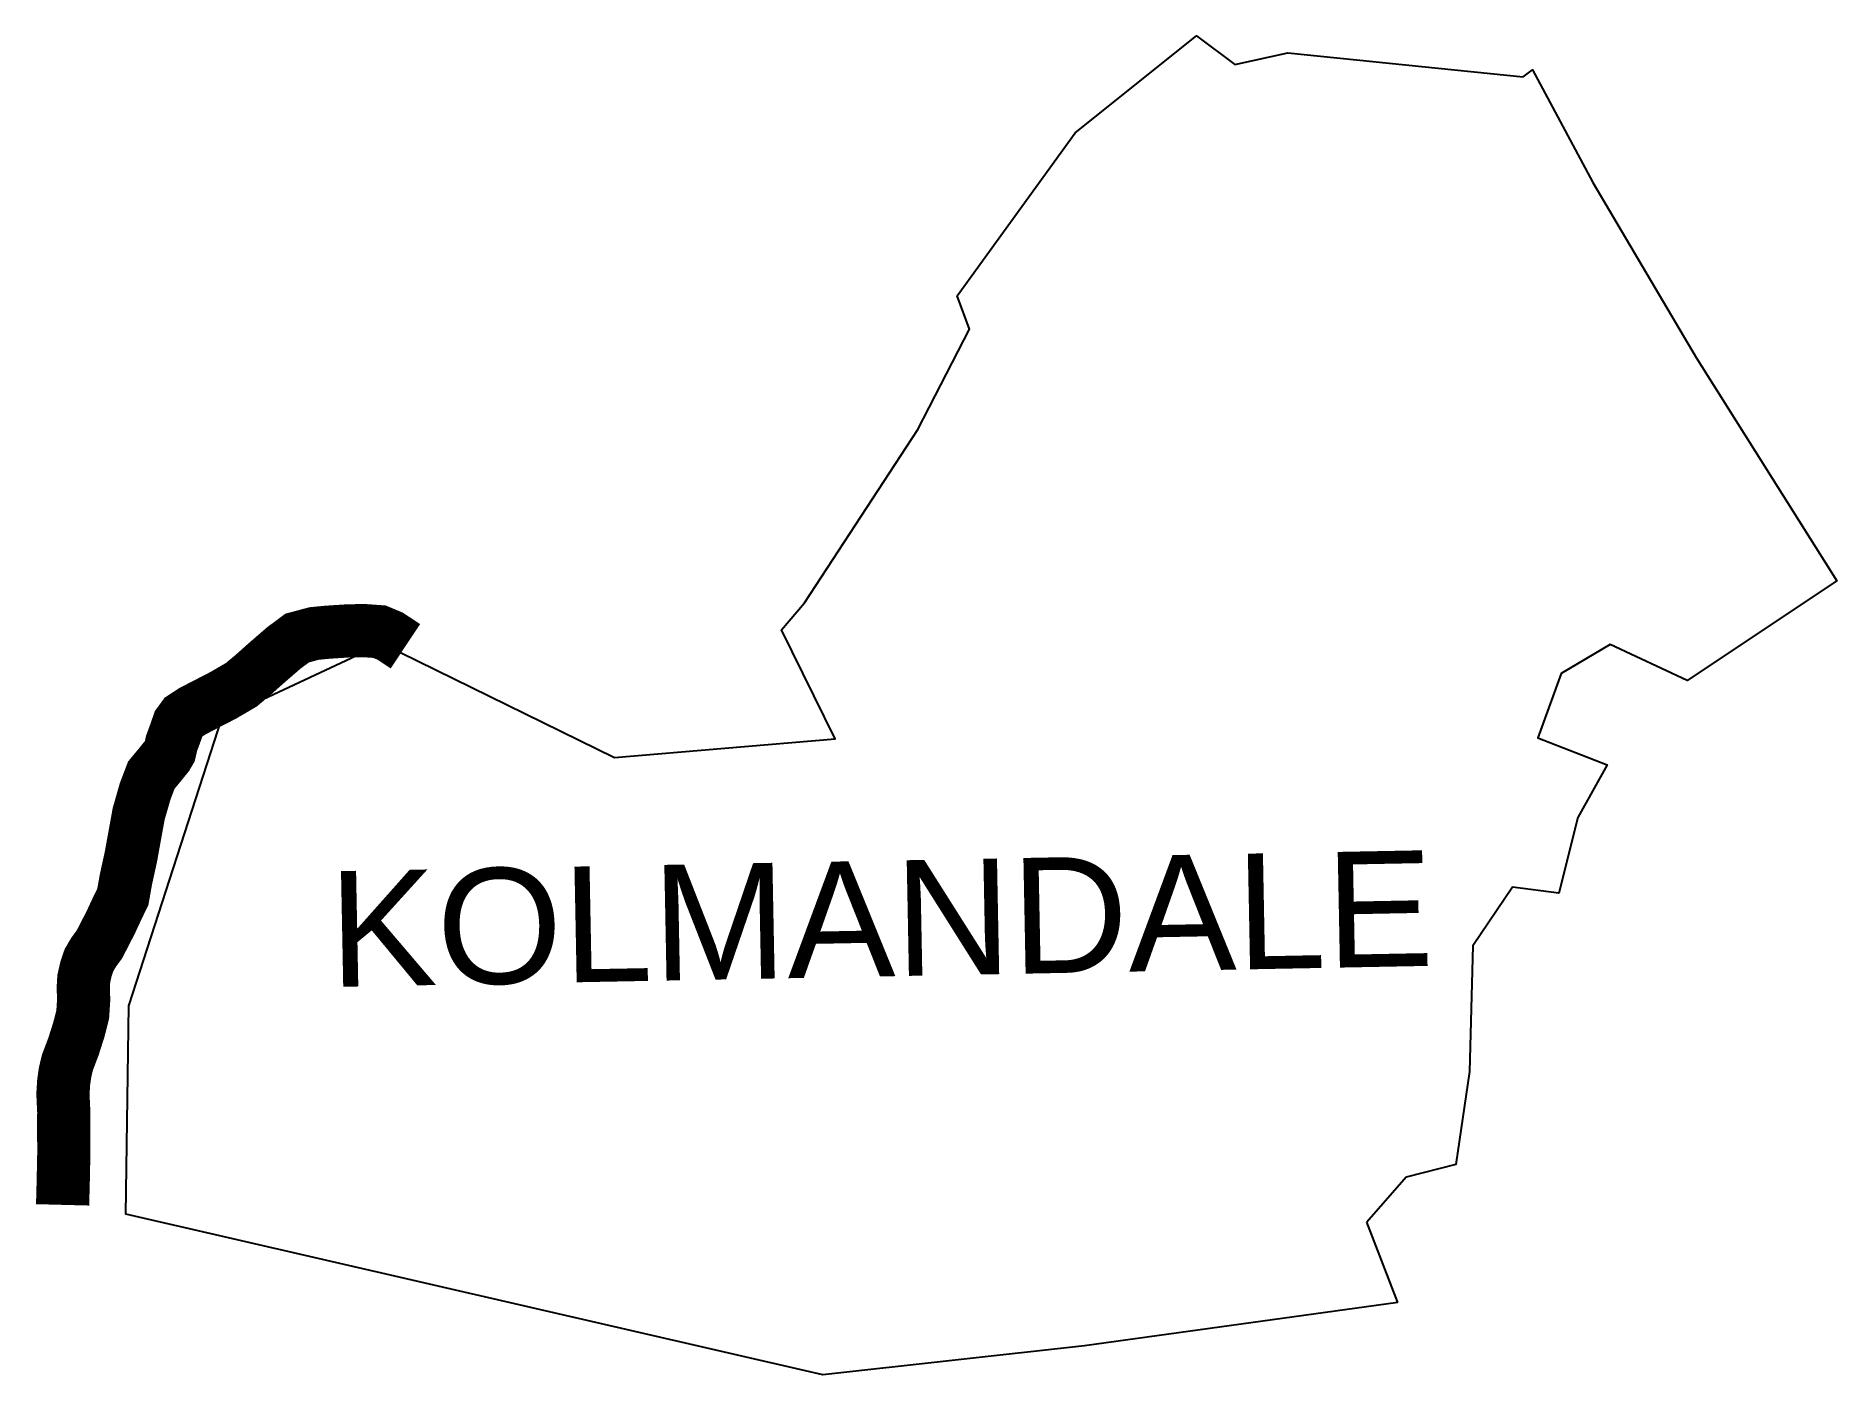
# Model space of a CAD drawing. Header units: metres. Extents: x 274747 to 280417, y 2046466 to 2074814.
# Drawn here: x 278724 to 280417, y 2046466 to 2047724 of the extents above; entities outside this region: 2.
import ezdxf

# ---------------------------------------------------------------- set-up
doc = ezdxf.new("R2010")
doc.units = ezdxf.units.M
doc.header["$MEASUREMENT"] = 0
for name, color, linetype in [('NATURALLY PROTECTED', 3, 'Continuous'), ('village', 3, 'Continuous'), ('VILLAGE NAME', 250, 'Continuous')]:
    doc.layers.add(name, color=color, linetype=linetype)
doc.styles.get("Standard").update_dxf_attribs({"font": 'arial.ttf'})

msp = doc.modelspace()

# ---------------------------------------------------------------- linework, layer by layer
at = {"layer": 'NATURALLY PROTECTED', "const_width": 50, "flags": 128}
for points in [[(274963.1, 2074788.5), (274961, 2074773.3), (274948.2, 2074695.2), (274940.5, 2074656.4), (274929.1, 2074613.7), (274923.8, 2074593.2), (274920.5, 2074578.9), (274916.9, 2074566), (274912.1, 2074547.9), (274908.9, 2074533.5), (274906.4, 2074522.6), (274901.8, 2074509.1), (274895.3, 2074483.2), (274884.1, 2074449.4), (274875, 2074420.6), (274862.6, 2074378.1), (274851.2, 2074342.2), (274850.4, 2074339.1)], [(274794.2, 2074199.6), (274788.1, 2074182.7), (274779.8, 2074162.3), (274773.5, 2074148.3), (274772.1, 2074145.1)]]:
    msp.add_lwpolyline(points, dxfattribs=at)
at = {"layer": 'NATURALLY PROTECTED', "color": 116, "true_color": 0x136734, "const_width": 50, "flags": 128}
msp.add_lwpolyline([(279071.2, 2047150.7), (279056.9, 2047160.2), (279046.8, 2047164.4), (279032.8, 2047165.4), (279018, 2047165.2), (278997.9, 2047163.9), (278985.4, 2047162.7), (278969.4, 2047158.4), (278956.8, 2047149), (278939.7, 2047134.2), (278928.4, 2047124.1), (278917.1, 2047114.6), (278899.8, 2047104.5), (278871.3, 2047089.8), (278862.4, 2047084), (278858.1, 2047078.1), (278855.2, 2047069.7), (278851.5, 2047059.7), (278849.6, 2047051.7), (278847.3, 2047047.8), (278839.3, 2047037.9), (278832.4, 2047029.6), (278826.6, 2047014.4), (278820.5, 2046993.2), (278813.2, 2046952.9), (278808.5, 2046931.5), (278805.6, 2046915.1), (278800.6, 2046904.9), (278794.2, 2046891.1), (278783.6, 2046870.5), (278778.1, 2046863), (278773.8, 2046855.7), (278771, 2046847.5), (278768.9, 2046838.2), (278768.4, 2046829.6), (278768.8, 2046818.4), (278767.9, 2046804.6), (278764.3, 2046790.4), (278759.3, 2046774.7), (278753.6, 2046759.6), (278751.4, 2046750.6), (278750, 2046741), (278749.3, 2046729.8), (278750.1, 2046712.6), (278749.9, 2046695.7), (278750.2, 2046677.8), (278749.6, 2046648.8), (278749, 2046625.6)], dxfattribs=at)
at = {"layer": 'village'}
msp.add_lwpolyline([(280004, 2046533.9), (279974.9, 2046609.4)], dxfattribs=at)
at = {"layer": 'village', "color": 3, "true_color": 0x00ff00}
for points in [[(278811.1, 2046812.7, 0), (278898.8, 2047082.8, 0), (279049.4, 2047153.4, 0), (279267.6, 2047046, 0), (279475.1, 2047063.7, 0), (279424.6, 2047166.1, 0), (279446.3, 2047191.5, 0), (279552.7, 2047354.6, 0), (279601.3, 2047448.9, 0), (279589.7, 2047480.2, 0), (279700.7, 2047633.5, 0), (279814.8, 2047724.4, 0), (279850.7, 2047697.6, 0), (279900.6, 2047708.6, 0), (280121.7, 2047685.9, 0), (280130.7, 2047692.5, 0), (280187.3, 2047586.7, 0), (280284.3, 2047422.2, 0), (280416.7, 2047212.2, 0), (280275.9, 2047118.6, 0), (280203.6, 2047152.3, 0), (280157.5, 2047125, 0), (280135.5, 2047064.5, 0), (280200.7, 2047039.2, 0), (280173.3, 2046989.6, 0), (280155.3, 2046918.6, 0), (280111.9, 2046924.1, 0), (280074.5, 2046869.1, 0), (280071.2, 2046751.1, 0), (280058.6, 2046663.6, 0), (280011.8, 2046651.6, 0), (279974.9, 2046609.4, 0)], [(280004, 2046533.9, 0), (279709.6, 2046493, 0), (279463.4, 2046465.7, 0), (278808.5, 2046616.8, 0), (278811.1, 2046812.7, 0)]]:
    msp.add_polyline3d(points, dxfattribs=at)

# ---------------------------------------------------------------- texts
at = {"layer": 'VILLAGE NAME', "insert": (278998.2, 2046939.1), "char_height": 108.748, "attachment_point": 1, "rotation": 1.1028}
msp.add_mtext_dynamic_manual_height_columns('{\\fArial|b0|i0|c0|p34;KOLMANDALE}', width=726.929, gutter_width=543.7, heights=[0], dxfattribs=at)

doc.saveas('drawing.dxf')
